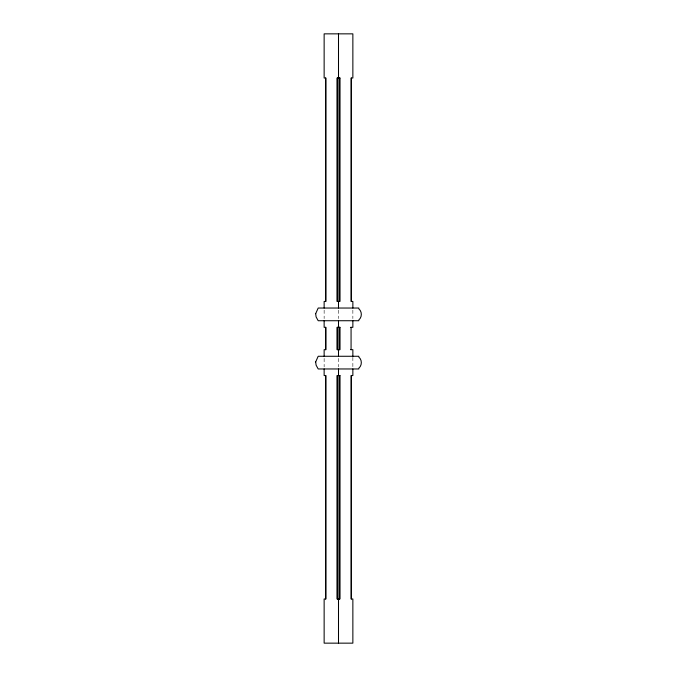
<?xml version="1.0" encoding="UTF-8"?>
<svg xmlns="http://www.w3.org/2000/svg" width="677" height="677" viewBox="0 0 677 677"><rect width="100%" height="100%" fill="white"/><g stroke="black" fill="none" stroke-linecap="round" stroke-linejoin="round"><path stroke-width="0.51" stroke-dasharray="3.38 2.54" d="M352.861 310.151L352.861 318.613M352.861 357.329L352.861 366.849M338.5 310.151L338.5 318.613M338.5 358.387L338.5 366.849M324.139 310.151L324.139 318.613M324.139 358.387L324.139 366.849"/><path stroke-width="1.02" d="M350.703 327.329L352.861 327.329L352.861 320.729M350.703 349.67L352.861 349.67L352.861 356.271M352.861 308.035L352.861 301.434L351.067 301.434L351.067 78.024L352.861 78.024L352.861 33.85L324.139 33.85L324.139 78.024L325.933 78.024L325.933 301.434L324.139 301.434L324.139 308.035M352.861 368.965L352.861 375.566L351.067 375.566L351.067 598.976L352.861 598.976L352.861 643.15L324.139 643.15L324.139 598.976L325.933 598.976L325.933 375.566L324.139 375.566L324.139 368.965M351.422 78.024L351.422 301.434M351.422 375.566L351.422 598.976M351.067 327.329L351.067 349.67M339.575 78.024L339.575 301.434M339.575 327.329L339.575 349.67M339.575 375.566L339.575 598.976M339.219 78.024L339.219 301.434M339.219 327.329L339.219 349.67M339.219 375.566L339.219 598.976M338.5 33.85L338.5 78.024M338.5 301.434L338.5 308.035M338.5 320.729L338.5 327.329M338.5 349.67L338.5 356.271M338.5 368.965L338.5 375.566M338.5 598.976L338.5 643.15M337.781 78.024L337.781 301.434M337.781 327.329L337.781 349.67M337.781 375.566L337.781 598.976M337.425 78.024L337.425 301.434M337.425 327.329L337.425 349.67M337.425 375.566L337.425 598.976M325.578 78.024L325.578 301.434M325.578 327.329L325.578 349.67M325.578 375.566L325.578 598.976M324.139 320.729L324.139 327.329L325.933 327.329L325.933 349.67L324.139 349.67L324.139 356.271M315.685 313.679L316.091 316.904L318.19 320.729L358.81 320.729L358.81 319.967C362.161 317.217 362.161 311.547 358.81 308.797L358.81 308.035L318.19 308.035L315.685 313.679M315.685 361.916L316.091 365.14L318.19 368.965L358.81 368.965L358.81 368.203C362.161 365.453 362.161 359.783 358.81 357.033L358.81 356.271L318.19 356.271L315.685 361.916M339.939 78.024L337.061 78.024L337.061 301.434L339.939 301.434L339.939 78.024M339.939 327.329L337.061 327.329L337.061 349.67L339.939 349.67L339.939 327.329M339.939 375.566L337.061 375.566L337.061 598.976L339.939 598.976L339.939 375.566"/></g></svg>
